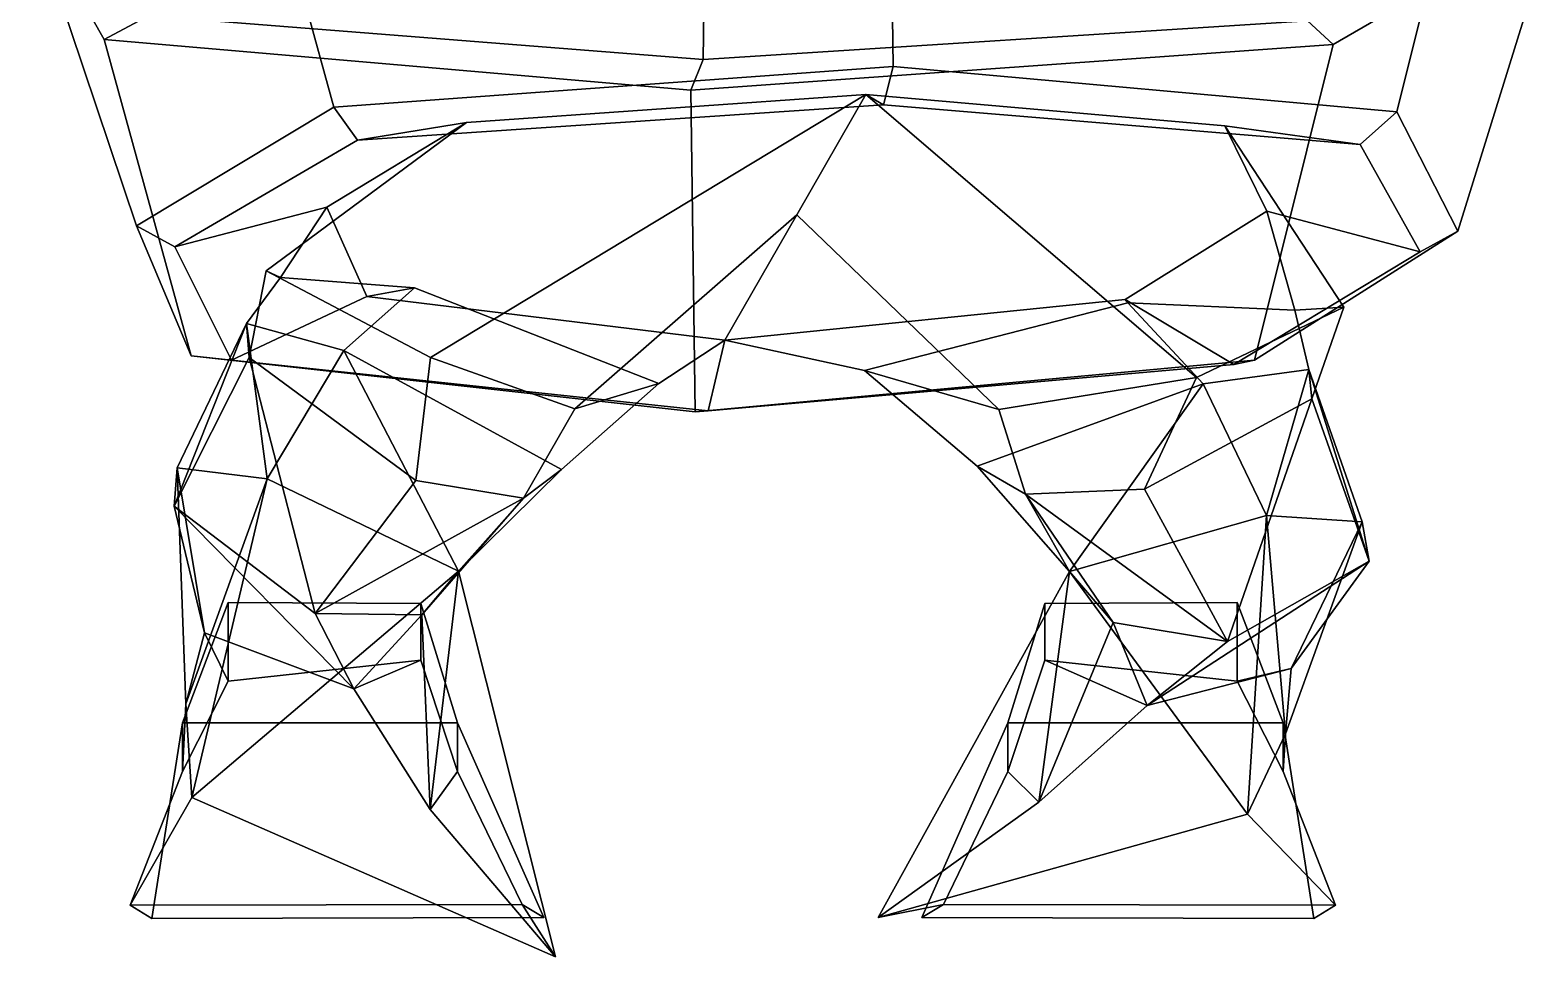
# Model space of a CAD drawing. Extents: x -213 to 325, y -160 to 308.
# Drawn here: x -115.6 to 142.2, y -159.6 to -0.7 of the extents above; entities that cross this region are included whole.
import ezdxf

# ---------------------------------------------------------------- set-up
doc = ezdxf.new("R2010")
doc.units = 0

msp = doc.modelspace()

# ---------------------------------------------------------------- linework, layer by layer
for points in [[(32.376186, -6.942688, 116.070892), (31.634861, 48.226929, 109.357079), (-78.425095, 40.310898, 91.898766), (-63.507118, -13.950256, 96.442642)], [(32.376186, -6.942688, 116.070892), (118.709076, -14.708832, 70.089348), (132.170395, 39.434174, 61.441082), (31.634861, 48.226929, 109.357079)], [(-78.425095, 40.310898, 91.898766), (-115.561127, 20.015015, 15.320505), (-97.324402, -34.259949, 19.384398), (-63.507118, -13.950256, 96.442642)], [(132.170395, 39.434174, 61.441082), (118.709076, -14.708832, 70.089348), (129.141602, -35.202728, -13.368587), (145.921677, 18.926468, -22.496834)], [(-95.242882, 1.696136, -65.557167), (0.273751, 28.20224, -106.908592), (-0.176368, -5.769348, -108.924103)], [(103.372864, 0.869293, -94.282265), (-0.176368, -5.769348, -108.924103), (0.273751, 28.20224, -106.908592)], [(-102.849693, -2.307098, -75.755035), (-115.561127, 20.015015, 15.320505), (-108.089622, 21.16301, 14.094141), (-95.242882, 1.696136, -65.557167)], [(-97.324402, -34.259949, 19.384398), (-115.561127, 20.015015, 15.320505), (-102.849693, -2.307098, -75.755035), (-87.931717, -56.568253, -71.211166)], [(129.141602, -35.202728, -13.368587), (94.284477, -57.32682, -97.564453), (107.745796, -3.183807, -106.212723), (145.921677, 18.926468, -22.496834)], [(107.745796, -3.183807, -106.212723), (103.372864, 0.869293, -94.282265), (138.418503, 20.13678, -21.557465), (145.921677, 18.926468, -22.496834)], [(-102.849693, -2.307098, -75.755035), (-95.242882, 1.696136, -65.557167), (-0.176368, -5.769348, -108.924103), (-2.315848, -11.00531, -123.68364)], [(107.745796, -3.183807, -106.212723), (-2.315848, -11.00531, -123.68364), (-0.176368, -5.769348, -108.924103), (103.372864, 0.869293, -94.282265)], [(-87.931717, -56.568253, -71.211166), (-102.849693, -2.307098, -75.755035), (-2.315848, -11.00531, -123.68364), (-1.574011, -66.181694, -116.967903)], [(94.284477, -57.32682, -97.564453), (-1.574011, -66.181694, -116.967903), (-2.315848, -11.00531, -123.68364), (107.745796, -3.183807, -106.212723)], [(32.376186, -6.942688, 116.070892), (-63.507118, -13.950256, 96.442642), (-59.427601, -19.602707, 88.044678), (30.699614, -13.560959, 104.668968)], [(32.376186, -6.942688, 116.070892), (30.699614, -13.560959, 104.668968), (112.371429, -20.317902, 63.197983), (118.709076, -14.708832, 70.089348)], [(27.648445, -11.783218, 83.520912), (-40.749599, -16.584549, 69.33699), (-75.119415, -41.990097, 37.933453), (-46.947376, -56.834549, 67.980804)], [(30.699614, -13.560959, 104.668968), (-59.427601, -19.602707, 88.044678), (-40.749599, -16.584549, 69.33699), (27.648445, -11.783218, 83.520912)], [(15.823755, -32.415878, 2.354623), (27.648445, -11.783218, 83.520912), (-46.947376, -56.834549, 67.980804), (-22.208708, -65.652046, 14.706912)], [(50.480618, -65.746071, 4.6746), (84.360947, -60.267982, 54.292595), (27.648445, -11.783218, 83.520912), (15.823755, -32.415878, 2.354623)], [(27.648445, -11.783218, 83.520912), (84.360947, -60.267982, 54.292595), (109.606255, -48.231705, 18.507601), (89.183731, -17.125458, 50.545189)], [(30.699614, -13.560959, 104.668968), (27.648445, -11.783218, 83.520912), (89.183731, -17.125458, 50.545189), (112.371429, -20.317902, 63.197983)], [(-63.507118, -13.950256, 96.442642), (-97.324402, -34.259949, 19.384398), (-90.765633, -37.863869, 18.878054), (-59.427601, -19.602707, 88.044678)], [(118.709076, -14.708832, 70.089348), (112.371429, -20.317902, 63.197983), (122.678947, -38.752441, -11.991687), (129.141602, -35.202728, -13.368587)], [(-59.427601, -19.602707, 88.044678), (-90.765633, -37.863869, 18.878054), (-64.691986, -31.09433, 14.256677), (-40.749599, -16.584549, 69.33699)], [(-40.749599, -16.584549, 69.33699), (-64.691986, -31.09433, 14.256677), (-72.656685, -43.146065, -0.487992), (-75.119415, -41.990097, 37.933453)], [(89.183731, -17.125458, 50.545189), (109.606255, -48.231705, 18.507601), (101.202103, -48.710648, -20.058519), (96.420456, -31.765045, -9.04445)], [(112.371429, -20.317902, 63.197983), (89.183731, -17.125458, 50.545189), (96.420456, -31.765045, -9.04445), (122.678947, -38.752441, -11.991687)], [(-90.765633, -37.863869, 18.878054), (-81.04229, -57.317734, -60.321529), (-57.829136, -46.386284, -47.899296), (-64.691986, -31.09433, 14.256677)], [(-64.691986, -31.09433, 14.256677), (-57.829136, -46.386284, -47.899296), (-49.688232, -44.880814, -34.493923), (-72.656685, -43.146065, -0.487992)], [(3.52521, -53.875366, -82.064278), (15.823755, -32.415878, 2.354623), (-22.208708, -65.652046, 14.706912), (-7.822474, -61.281807, -43.44593)], [(50.480618, -65.746071, 4.6746), (15.823755, -32.415878, 2.354623), (3.52521, -53.875366, -82.064278), (27.426914, -59.062317, -52.086159)], [(96.420456, -31.765045, -9.04445), (101.202103, -48.710648, -20.058519), (72.599136, -47.448021, -50.638588), (72.104195, -46.9272, -66.691101)], [(122.678947, -38.752441, -11.991687), (96.420456, -31.765045, -9.04445), (72.104195, -46.9272, -66.691101), (90.756737, -58.032944, -85.168221)], [(-97.324402, -34.259949, 19.384398), (-87.931717, -56.568253, -71.211166), (-81.04229, -57.317734, -60.321529), (-90.765633, -37.863869, 18.878054)], [(129.141602, -35.202728, -13.368587), (122.678947, -38.752441, -11.991687), (90.756737, -58.032944, -85.168221), (94.284477, -57.32682, -97.564453)], [(-78.021645, -56.844002, 7.890584), (-75.119415, -41.990097, 37.933453), (-72.656685, -43.146065, -0.487992), (-78.488846, -51.008369, -10.765904)], [(-78.488846, -51.008369, -10.765904), (-72.656685, -43.146065, -0.487992), (-49.688232, -44.880814, -34.493923), (-61.789806, -55.620041, -22.299759)], [(-49.431591, -77.946663, 32.068291), (-46.947376, -56.834549, 67.980804), (-75.119415, -41.990097, 37.933453), (-78.021645, -56.844002, 7.890584)], [(-81.04229, -57.317734, -60.321529), (0.655192, -65.984863, -101.560051), (3.52521, -53.875366, -82.064278), (-57.829136, -46.386284, -47.899296)], [(-61.789806, -55.620041, -22.299759), (-49.688232, -44.880814, -34.493923), (-7.822474, -61.281807, -43.44593), (-24.459532, -76.063652, -14.378397)], [(-57.829136, -46.386284, -47.899296), (3.52521, -53.875366, -82.064278), (-7.822474, -61.281807, -43.44593), (-49.688232, -44.880814, -34.493923)], [(90.756737, -58.032944, -85.168221), (72.104195, -46.9272, -66.691101), (3.52521, -53.875366, -82.064278), (0.655192, -65.984863, -101.560051)], [(72.104195, -46.9272, -66.691101), (72.599136, -47.448021, -50.638588), (27.426914, -59.062317, -52.086159), (3.52521, -53.875366, -82.064278)], [(85.467834, -61.332893, -37.578632), (46.73373, -75.462166, -25.324739), (27.426914, -59.062317, -52.086159), (72.599136, -47.448021, -50.638588)], [(103.606483, -58.923935, -27.822121), (85.467834, -61.332893, -37.578632), (72.599136, -47.448021, -50.638588), (101.202103, -48.710648, -20.058519)], [(75.430435, -79.434792, 18.775362), (104.120697, -63.9151, -8.913575), (109.606255, -48.231705, 18.507601), (84.360947, -60.267982, 54.292595)], [(104.120697, -63.9151, -8.913575), (103.606483, -58.923935, -27.822121), (101.202103, -48.710648, -20.058519), (109.606255, -48.231705, 18.507601)], [(-90.875061, -82.335236, 13.244574), (-78.021645, -56.844002, 7.890584), (-78.488846, -51.008369, -10.765904)], [(-90.875061, -82.335236, 13.244574), (-78.488846, -51.008369, -10.765904), (-90.333649, -75.731209, -2.988916)], [(-90.333649, -75.731209, -2.988916), (-78.488846, -51.008369, -10.765904), (-74.906944, -77.626022, -12.993974)], [(-74.906944, -77.626022, -12.993974), (-78.488846, -51.008369, -10.765904), (-61.789806, -55.620041, -22.299759)], [(-87.931717, -56.568253, -71.211166), (-1.574011, -66.181694, -116.967903), (0.655192, -65.984863, -101.560051), (-81.04229, -57.317734, -60.321529)], [(-74.906944, -77.626022, -12.993974), (-61.789806, -55.620041, -22.299759), (-42.148903, -93.495735, -6.033925)], [(-42.148903, -93.495735, -6.033925), (-61.789806, -55.620041, -22.299759), (-24.459532, -76.063652, -14.378397)], [(-66.71524, -100.740677, 34.333069), (-78.021645, -56.844002, 7.890584), (-90.875061, -82.335236, 13.244574)], [(-66.71524, -100.740677, 34.333069), (-49.431591, -77.946663, 32.068291), (-78.021645, -56.844002, 7.890584)], [(-49.431591, -77.946663, 32.068291), (-31.006668, -80.933998, 12.354938), (-22.208708, -65.652046, 14.706912), (-46.947376, -56.834549, 67.980804)], [(94.284477, -57.32682, -97.564453), (90.756737, -58.032944, -85.168221), (0.655192, -65.984863, -101.560051), (-1.574011, -66.181694, -116.967903)], [(55.040966, -80.279976, 0.94855), (50.480618, -65.746071, 4.6746), (27.426914, -59.062317, -52.086159), (46.73373, -75.462166, -25.324739)], [(96.336182, -83.954163, -28.277977), (85.467834, -61.332893, -37.578632), (103.606483, -58.923935, -27.822121)], [(112.739037, -85.028183, -20.277744), (96.336182, -83.954163, -28.277977), (103.606483, -58.923935, -27.822121)], [(113.933792, -91.752571, -4.20871), (103.606483, -58.923935, -27.822121), (104.120697, -63.9151, -8.913575)], [(113.933792, -91.752571, -4.20871), (112.739037, -85.028183, -20.277744), (103.606483, -58.923935, -27.822121)], [(-31.006668, -80.933998, 12.354938), (-24.459532, -76.063652, -14.378397), (-7.822474, -61.281807, -43.44593), (-22.208708, -65.652046, 14.706912)], [(62.604729, -93.548393, -17.227856), (46.73373, -75.462166, -25.324739), (85.467834, -61.332893, -37.578632)], [(75.430435, -79.434792, 18.775362), (84.360947, -60.267982, 54.292595), (50.480618, -65.746071, 4.6746), (55.040966, -80.279976, 0.94855)], [(96.336182, -83.954163, -28.277977), (62.604729, -93.548393, -17.227856), (85.467834, -61.332893, -37.578632)], [(89.677979, -105.545944, 19.801783), (104.120697, -63.9151, -8.913575), (75.430435, -79.434792, 18.775362)], [(89.677979, -105.545944, 19.801783), (113.933792, -91.752571, -4.20871), (104.120697, -63.9151, -8.913575)], [(-85.654877, -104.056007, -11.570069), (-90.875061, -82.335236, 13.244574), (-90.333649, -75.731209, -2.988916)], [(-88.869591, -116.211754, -35.922569), (-85.654877, -104.056007, -11.570069), (-90.333649, -75.731209, -2.988916)], [(-88.869591, -116.211754, -35.922569), (-90.333649, -75.731209, -2.988916), (-74.906944, -77.626022, -12.993974)], [(-42.148903, -93.495735, -6.033925), (-24.459532, -76.063652, -14.378397), (-31.006668, -80.933998, 12.354938)], [(62.604729, -93.548393, -17.227856), (55.040966, -80.279976, 0.94855), (46.73373, -75.462166, -25.324739)], [(-87.832687, -132.278915, -69.833282), (-88.869591, -116.211754, -35.922569), (-74.906944, -77.626022, -12.993974)], [(-87.832687, -132.278915, -69.833282), (-74.906944, -77.626022, -12.993974), (-42.148903, -93.495735, -6.033925)], [(-66.71524, -100.740677, 34.333069), (-31.006668, -80.933998, 12.354938), (-49.431591, -77.946663, 32.068291)], [(89.677979, -105.545944, 19.801783), (75.430435, -79.434792, 18.775362), (55.040966, -80.279976, 0.94855)], [(-60.049313, -113.637436, 9.195896), (-66.71524, -100.740677, 34.333069), (-90.875061, -82.335236, 13.244574)], [(-85.654877, -104.056007, -11.570069), (-60.049313, -113.637436, 9.195896), (-90.875061, -82.335236, 13.244574)], [(-66.71524, -100.740677, 34.333069), (-48.432575, -100.963463, 17.659502), (-31.006668, -80.933998, 12.354938)], [(-48.432575, -100.963463, 17.659502), (-42.148903, -93.495735, -6.033925), (-31.006668, -80.933998, 12.354938)], [(89.677979, -105.545944, 19.801783), (55.040966, -80.279976, 0.94855), (70.050713, -102.245377, 5.53273)], [(70.050713, -102.245377, 5.53273), (55.040966, -80.279976, 0.94855), (62.604729, -93.548393, -17.227856)], [(93.068481, -135.115967, -86.28492), (62.604729, -93.548393, -17.227856), (96.336182, -83.954163, -28.277977)], [(93.068481, -135.115967, -86.28492), (96.336182, -83.954163, -28.277977), (99.617134, -121.341202, -52.899075)], [(99.617134, -121.341202, -52.899075), (96.336182, -83.954163, -28.277977), (112.739037, -85.028183, -20.277744)], [(99.617134, -121.341202, -52.899075), (112.739037, -85.028183, -20.277744), (100.567368, -110.147003, -28.452213)], [(100.567368, -110.147003, -28.452213), (112.739037, -85.028183, -20.277744), (113.933792, -91.752571, -4.20871)], [(100.567368, -110.147003, -28.452213), (113.933792, -91.752571, -4.20871), (75.882301, -116.512901, -5.453548)], [(75.882301, -116.512901, -5.453548), (113.933792, -91.752571, -4.20871), (89.677979, -105.545944, 19.801783)], [(-25.507793, -159.592056, -48.557571), (-87.832687, -132.278915, -69.833282), (-42.148903, -93.495735, -6.033925)], [(-47.017708, -134.33252, -20.197754), (-42.148903, -93.495735, -6.033925), (-48.432575, -100.963463, 17.659502)], [(-25.507793, -159.592056, -48.557571), (-42.148903, -93.495735, -6.033925), (-47.017708, -134.33252, -20.197754)], [(29.80945, -152.813248, -58.98571), (57.297878, -133.092789, -33.157761), (62.604729, -93.548393, -17.227856)], [(29.80945, -152.813248, -58.98571), (62.604729, -93.548393, -17.227856), (93.068481, -135.115967, -86.28492)], [(57.297878, -133.092789, -33.157761), (70.050713, -102.245377, 5.53273), (62.604729, -93.548393, -17.227856)], [(-89.437973, -119.444244, 82.336243), (-81.601669, -98.812729, 67.520744), (-81.601677, -112.334427, 15.666499), (-89.437981, -127.827744, 23.444639)], [(-42.298035, -119.444244, 82.336243), (-48.61216, -98.998032, 67.520744), (-81.601669, -98.812729, 67.520744), (-89.437973, -119.444244, 82.336243)], [(-48.61216, -98.998032, 67.520744), (-48.61216, -108.736435, 15.666499), (-81.601677, -112.334427, 15.666499), (-81.601669, -98.812729, 67.520744)], [(-42.298035, -119.444244, 82.336243), (-42.298035, -127.827744, 23.444639), (-48.61216, -108.736435, 15.666499), (-48.61216, -98.998032, 67.520744)], [(52.034092, -119.444244, 66.61602), (58.348213, -98.998032, 51.800526), (58.348209, -108.736435, -0.053719), (52.034088, -127.827744, 7.724421)], [(52.034092, -119.444244, 66.61602), (99.174042, -119.444244, 66.61602), (91.33773, -98.812729, 51.800526), (58.348213, -98.998032, 51.800526)], [(58.348213, -98.998032, 51.800526), (91.33773, -98.812729, 51.800526), (91.337723, -112.334427, -0.05372), (58.348209, -108.736435, -0.053719)], [(99.174042, -119.444244, 66.61602), (99.174034, -127.827744, 7.724421), (91.337723, -112.334427, -0.05372), (91.33773, -98.812729, 51.800526)], [(-60.049313, -113.637436, 9.195896), (-48.432575, -100.963463, 17.659502), (-66.71524, -100.740677, 34.333069)], [(-47.017708, -134.33252, -20.197754), (-48.432575, -100.963463, 17.659502), (-60.049313, -113.637436, 9.195896)], [(57.297878, -133.092789, -33.157761), (75.882301, -116.512901, -5.453548), (70.050713, -102.245377, 5.53273)], [(75.882301, -116.512901, -5.453548), (89.677979, -105.545944, 19.801783), (70.050713, -102.245377, 5.53273)], [(-88.869591, -116.211754, -35.922569), (-89.437981, -127.827744, 23.444639), (-81.601677, -112.334427, 15.666499), (-85.654877, -104.056007, -11.570069)], [(-60.049313, -113.637436, 9.195896), (-85.654877, -104.056007, -11.570069), (-81.601677, -112.334427, 15.666499), (-48.61216, -108.736435, 15.666499)], [(-47.017708, -134.33252, -20.197754), (-60.049313, -113.637436, 9.195896), (-48.61216, -108.736435, 15.666499), (-42.298035, -127.827744, 23.444639)], [(57.297878, -133.092789, -33.157761), (52.034088, -127.827744, 7.724421), (58.348209, -108.736435, -0.053719), (75.882301, -116.512901, -5.453548)], [(75.882301, -116.512901, -5.453548), (58.348209, -108.736435, -0.053719), (91.337723, -112.334427, -0.05372), (100.567368, -110.147003, -28.452213)], [(99.617134, -121.341202, -52.899075), (100.567368, -110.147003, -28.452213), (91.337723, -112.334427, -0.05372), (99.174034, -127.827744, 7.724421)], [(-87.832687, -132.278915, -69.833282), (-98.418419, -150.723206, 16.036894), (-89.437981, -127.827744, 23.444639), (-88.869591, -116.211754, -35.922569)], [(-94.714546, -153.02951, 82.336243), (-89.437973, -119.444244, 82.336243), (-89.437981, -127.827744, 23.444639), (-98.418419, -150.723206, 16.036894)], [(-27.531151, -152.844193, 82.336243), (-42.298035, -119.444244, 82.336243), (-89.437973, -119.444244, 82.336243), (-94.714546, -153.02951, 82.336243)], [(-27.531151, -152.844193, 82.336243), (-31.235023, -150.61731, 12.333014), (-42.298035, -127.827744, 23.444639), (-42.298035, -119.444244, 82.336243)], [(37.267208, -152.844193, 66.61602), (104.450607, -153.02951, 66.61602), (99.174042, -119.444244, 66.61602), (52.034092, -119.444244, 66.61602)], [(37.267208, -152.844193, 66.61602), (52.034092, -119.444244, 66.61602), (52.034088, -127.827744, 7.724421), (40.971077, -150.61731, -3.387204)], [(104.450607, -153.02951, 66.61602), (108.154465, -150.723206, 0.316676), (99.174034, -127.827744, 7.724421), (99.174042, -119.444244, 66.61602)], [(93.068481, -135.115967, -86.28492), (99.617134, -121.341202, -52.899075), (99.174034, -127.827744, 7.724421), (108.154465, -150.723206, 0.316676)], [(-25.507793, -159.592056, -48.557571), (-47.017708, -134.33252, -20.197754), (-42.298035, -127.827744, 23.444639), (-31.235023, -150.61731, 12.333014)], [(29.80945, -152.813248, -58.98571), (40.971077, -150.61731, -3.387204), (52.034088, -127.827744, 7.724421), (57.297878, -133.092789, -33.157761)], [(-87.832687, -132.278915, -69.833282), (-25.507793, -159.592056, -48.557571), (-31.235023, -150.61731, 12.333014), (-98.418419, -150.723206, 16.036894)], [(93.068481, -135.115967, -86.28492), (108.154465, -150.723206, 0.316676), (40.971077, -150.61731, -3.387204), (29.80945, -152.813248, -58.98571)], [(-94.714546, -153.02951, 82.336243), (-98.418419, -150.723206, 16.036894), (-31.235023, -150.61731, 12.333014), (-27.531151, -152.844193, 82.336243)], [(104.450607, -153.02951, 66.61602), (37.267208, -152.844193, 66.61602), (40.971077, -150.61731, -3.387204), (108.154465, -150.723206, 0.316676)]]:
    msp.add_3dface(points)

doc.saveas('drawing.dxf')
